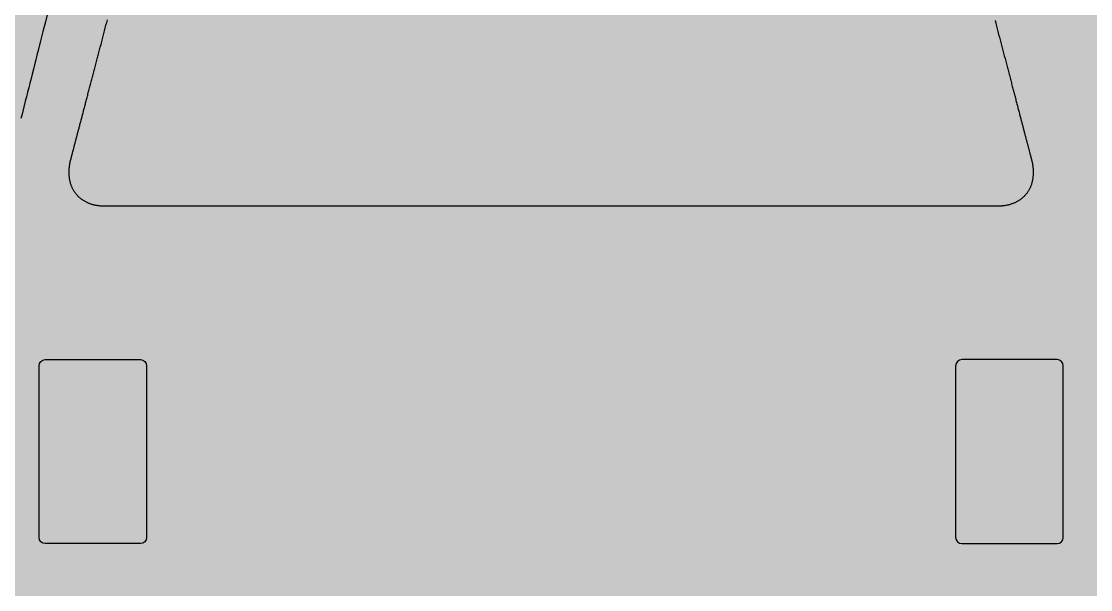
# Model space of a CAD drawing. Header units: millimetres. Extents: x 270.5 to 330.6, y -5.3 to 60.6.
# Drawn here: x 280.53 to 296.02, y 19.39 to 27.62 of the extents above; entities that cross this region are included whole.
import ezdxf

# ---------------------------------------------------------------- set-up
doc = ezdxf.new("R2010")
doc.units = ezdxf.units.MM
doc.layers.add('GSCOLORFILL', color=3, linetype='Continuous', lineweight=0)
doc.layers.add('GSDIMS', color=1, linetype='Continuous', lineweight=0)
for name, color, linetype in [('L18', 4, 'Continuous'), ('L25', 1, 'Continuous'), ('Layer 1', 7, 'Continuous'), ('Red Layer TWO', 240, 'Continuous')]:
    doc.layers.add(name, color=color, linetype=linetype)

# ---------------------------------------------------------------- blocks, each defined once
blk = doc.blocks.new('*U3')
at = {"layer": 'GSCOLORFILL', "true_color": 0xfedb00, "transparency": 33554687}
blk.add_hatch(color=40, dxfattribs=at).paths.add_polyline_path([(-300, -300), (300, -300), (300, 300), (-300, 300)])
blk = doc.blocks.new('3 Stacked Cars')
at = {"layer": 'Red Layer TWO'}
h = blk.add_hatch(color=256, dxfattribs=at)
h.dxf.hatch_style = 1
edge = h.paths.add_edge_path()
edge.add_spline(control_points=[(-304.8, -121.07), (-304.8, -121.07), (-304.8, -96.21), (-304.8, -96.21), (-304.8, -96.21), (-304.8, -95.71), (-305.2, -95.31), (-305.69, -95.31)], knot_values=[0.666668, 0.666668, 0.666668, 0.666668, 0.777778, 0.777778, 0.777778, 0.777778, 1, 1, 1, 1], degree=3, periodic=0)
edge.add_spline(control_points=[(-305.69, -95.31), (-305.69, -95.31), (-309.14, -95.31), (-312.59, -95.31)], knot_values=[0, 0, 0, 0, 0.055556, 0.055556, 0.055556, 0.055556], degree=3, periodic=0)
edge.add_spline(control_points=[(-312.59, -95.31), (-316.05, -95.31), (-319.5, -95.31), (-319.5, -95.31), (-319.5, -95.31), (-319.5, -95.31), (-319.5, -95.31), (-319.5, -95.31)], knot_values=[0.055556, 0.055556, 0.055556, 0.055556, 0.111111, 0.111111, 0.111111, 0.111111, 0.111112, 0.111112, 0.111112, 0.111112], degree=3, periodic=0)
edge.add_spline(control_points=[(-319.5, -95.31), (-319.99, -95.31), (-320.39, -95.71), (-320.39, -96.21), (-320.39, -96.21), (-320.39, -96.21), (-320.39, -96.21), (-320.39, -96.21)], knot_values=[0.111112, 0.111112, 0.111112, 0.111112, 0.222222, 0.222222, 0.222222, 0.222222, 0.222223, 0.222223, 0.222223, 0.222223], degree=3, periodic=0)
edge.add_spline(control_points=[(-320.39, -96.21), (-320.39, -96.21), (-320.39, -121.07), (-320.39, -121.07), (-320.39, -121.07), (-320.39, -121.07), (-320.39, -121.07), (-320.39, -121.07)], knot_values=[0.222223, 0.222223, 0.222223, 0.222223, 0.333333, 0.333333, 0.333333, 0.333333, 0.333334, 0.333334, 0.333334, 0.333334], degree=3, periodic=0)
edge.add_spline(control_points=[(-320.39, -121.07), (-320.39, -121.56), (-319.99, -121.96), (-319.5, -121.96), (-319.5, -121.96), (-319.5, -121.96), (-319.5, -121.96), (-319.5, -121.96)], knot_values=[0.333334, 0.333334, 0.333334, 0.333334, 0.444444, 0.444444, 0.444444, 0.444444, 0.444446, 0.444446, 0.444446, 0.444446], degree=3, periodic=0)
edge.add_spline(control_points=[(-319.5, -121.96), (-319.5, -121.96), (-305.69, -121.96), (-305.69, -121.96), (-305.69, -121.96), (-305.69, -121.96), (-305.69, -121.96), (-305.69, -121.96)], knot_values=[0.444446, 0.444446, 0.444446, 0.444446, 0.555556, 0.555556, 0.555556, 0.555556, 0.555557, 0.555557, 0.555557, 0.555557], degree=3, periodic=0)
edge.add_spline(control_points=[(-305.69, -121.96), (-305.2, -121.96), (-304.8, -121.56), (-304.8, -121.07), (-304.8, -121.07), (-304.8, -121.07), (-304.8, -121.07), (-304.8, -121.07)], knot_values=[0.555557, 0.555557, 0.555557, 0.555557, 0.666667, 0.666667, 0.666667, 0.666667, 0.666668, 0.666668, 0.666668, 0.666668], degree=3, periodic=0)
edge = h.paths.add_edge_path()
edge.add_spline(control_points=[(-171.96, -121.07), (-171.96, -121.07), (-171.96, -121.07), (-171.96, -121.07), (-171.96, -121.07), (-171.96, -121.07), (-171.96, -96.21), (-171.96, -96.21)], knot_values=[0.222223, 0.222223, 0.222223, 0.222223, 0.222224, 0.222224, 0.222224, 0.222224, 0.333334, 0.333334, 0.333334, 0.333334], degree=3, periodic=0)
edge.add_spline(control_points=[(-171.96, -96.21), (-171.96, -96.21), (-171.96, -96.21), (-171.96, -96.21), (-171.96, -96.21), (-171.96, -95.71), (-172.36, -95.31), (-172.86, -95.31)], knot_values=[0.111112, 0.111112, 0.111112, 0.111112, 0.111113, 0.111113, 0.111113, 0.111113, 0.222223, 0.222223, 0.222223, 0.222223], degree=3, periodic=0)
edge.add_spline(control_points=[(-172.86, -95.31), (-172.86, -95.31), (-172.86, -95.31), (-172.86, -95.31), (-172.86, -95.31), (-172.86, -95.31), (-176.31, -95.31), (-179.76, -95.31)], knot_values=[0.055556, 0.055556, 0.055556, 0.055556, 0.055557, 0.055557, 0.055557, 0.055557, 0.111112, 0.111112, 0.111112, 0.111112], degree=3, periodic=0)
edge.add_spline(control_points=[(-179.76, -95.31), (-183.21, -95.31), (-186.66, -95.31), (-186.66, -95.31)], knot_values=[0, 0, 0, 0, 0.055556, 0.055556, 0.055556, 0.055556], degree=3, periodic=0)
edge.add_spline(control_points=[(-186.66, -95.31), (-187.15, -95.31), (-187.56, -95.71), (-187.56, -96.21), (-187.56, -96.21), (-187.56, -96.21), (-187.56, -121.07), (-187.56, -121.07)], knot_values=[0.666668, 0.666668, 0.666668, 0.666668, 0.88889, 0.88889, 0.88889, 0.88889, 1, 1, 1, 1], degree=3, periodic=0)
edge.add_spline(control_points=[(-187.56, -121.07), (-187.56, -121.07), (-187.56, -121.07), (-187.56, -121.07), (-187.56, -121.07), (-187.56, -121.56), (-187.15, -121.96), (-186.66, -121.96)], knot_values=[0.555557, 0.555557, 0.555557, 0.555557, 0.555558, 0.555558, 0.555558, 0.555558, 0.666668, 0.666668, 0.666668, 0.666668], degree=3, periodic=0)
edge.add_spline(control_points=[(-186.66, -121.96), (-186.66, -121.96), (-186.66, -121.96), (-186.66, -121.96), (-186.66, -121.96), (-186.66, -121.96), (-172.86, -121.96), (-172.86, -121.96)], knot_values=[0.444446, 0.444446, 0.444446, 0.444446, 0.444447, 0.444447, 0.444447, 0.444447, 0.555557, 0.555557, 0.555557, 0.555557], degree=3, periodic=0)
edge.add_spline(control_points=[(-172.86, -121.96), (-172.86, -121.96), (-172.86, -121.96), (-172.86, -121.96), (-172.86, -121.96), (-172.36, -121.96), (-171.96, -121.56), (-171.96, -121.07)], knot_values=[0.333334, 0.333334, 0.333334, 0.333334, 0.333336, 0.333336, 0.333336, 0.333336, 0.444446, 0.444446, 0.444446, 0.444446], degree=3, periodic=0)
edge = h.paths.add_edge_path()
edge.add_spline(control_points=[(-48.87, -50.3), (-48.87, -50.3), (-48.87, -50.3), (-48.87, -50.3), (-48.87, -50.3), (-48.87, -50.3), (-48.87, -25.43), (-48.87, -25.43)], knot_values=[0.222223, 0.222223, 0.222223, 0.222223, 0.222224, 0.222224, 0.222224, 0.222224, 0.333334, 0.333334, 0.333334, 0.333334], degree=3, periodic=0)
edge.add_spline(control_points=[(-48.87, -25.43), (-48.87, -25.43), (-48.87, -25.43), (-48.87, -25.43), (-48.87, -25.43), (-48.87, -24.94), (-49.27, -24.54), (-49.77, -24.54)], knot_values=[0.111112, 0.111112, 0.111112, 0.111112, 0.111113, 0.111113, 0.111113, 0.111113, 0.222223, 0.222223, 0.222223, 0.222223], degree=3, periodic=0)
edge.add_spline(control_points=[(-49.77, -24.54), (-49.77, -24.54), (-49.77, -24.54), (-49.77, -24.54), (-49.77, -24.54), (-49.77, -24.54), (-53.22, -24.54), (-56.67, -24.54)], knot_values=[0.055556, 0.055556, 0.055556, 0.055556, 0.055557, 0.055557, 0.055557, 0.055557, 0.111112, 0.111112, 0.111112, 0.111112], degree=3, periodic=0)
edge.add_spline(control_points=[(-56.67, -24.54), (-60.12, -24.54), (-63.57, -24.54), (-63.57, -24.54)], knot_values=[0, 0, 0, 0, 0.055556, 0.055556, 0.055556, 0.055556], degree=3, periodic=0)
edge.add_spline(control_points=[(-63.57, -24.54), (-64.07, -24.54), (-64.47, -24.94), (-64.47, -25.43), (-64.47, -25.43), (-64.47, -25.43), (-64.47, -50.3), (-64.47, -50.3)], knot_values=[0.666668, 0.666668, 0.666668, 0.666668, 0.88889, 0.88889, 0.88889, 0.88889, 1, 1, 1, 1], degree=3, periodic=0)
edge.add_spline(control_points=[(-64.47, -50.3), (-64.47, -50.3), (-64.47, -50.3), (-64.47, -50.3), (-64.47, -50.3), (-64.47, -50.79), (-64.07, -51.19), (-63.57, -51.19)], knot_values=[0.555557, 0.555557, 0.555557, 0.555557, 0.555558, 0.555558, 0.555558, 0.555558, 0.666668, 0.666668, 0.666668, 0.666668], degree=3, periodic=0)
edge.add_spline(control_points=[(-63.57, -51.19), (-63.57, -51.19), (-63.57, -51.19), (-63.57, -51.19), (-63.57, -51.19), (-63.57, -51.19), (-49.77, -51.19), (-49.77, -51.19)], knot_values=[0.444446, 0.444446, 0.444446, 0.444446, 0.444447, 0.444447, 0.444447, 0.444447, 0.555557, 0.555557, 0.555557, 0.555557], degree=3, periodic=0)
edge.add_spline(control_points=[(-49.77, -51.19), (-49.77, -51.19), (-49.77, -51.19), (-49.77, -51.19), (-49.77, -51.19), (-49.28, -51.19), (-48.87, -50.79), (-48.87, -50.3)], knot_values=[0.333334, 0.333334, 0.333334, 0.333334, 0.333336, 0.333336, 0.333336, 0.333336, 0.444446, 0.444446, 0.444446, 0.444446], degree=3, periodic=0)
edge = h.paths.add_edge_path()
edge.add_spline(control_points=[(74.21, 20.48), (74.21, 20.48), (74.22, 20.48), (74.22, 20.48), (74.22, 20.48), (74.22, 20.48), (74.22, 45.34), (74.22, 45.34)], knot_values=[0.222223, 0.222223, 0.222223, 0.222223, 0.222224, 0.222224, 0.222224, 0.222224, 0.333334, 0.333334, 0.333334, 0.333334], degree=3, periodic=0)
edge.add_spline(control_points=[(74.22, 45.34), (74.22, 45.34), (74.22, 45.34), (74.22, 45.34), (74.22, 45.34), (74.22, 45.83), (73.81, 46.23), (73.32, 46.23)], knot_values=[0.111112, 0.111112, 0.111112, 0.111112, 0.111113, 0.111113, 0.111113, 0.111113, 0.222223, 0.222223, 0.222223, 0.222223], degree=3, periodic=0)
edge.add_spline(control_points=[(73.32, 46.23), (73.32, 46.23), (73.32, 46.23), (73.32, 46.23), (73.32, 46.23), (73.32, 46.23), (69.87, 46.23), (66.42, 46.23)], knot_values=[0.055556, 0.055556, 0.055556, 0.055556, 0.055557, 0.055557, 0.055557, 0.055557, 0.111112, 0.111112, 0.111112, 0.111112], degree=3, periodic=0)
edge.add_spline(control_points=[(66.42, 46.23), (62.97, 46.23), (59.52, 46.23), (59.52, 46.23)], knot_values=[0, 0, 0, 0, 0.055556, 0.055556, 0.055556, 0.055556], degree=3, periodic=0)
edge.add_spline(control_points=[(59.52, 46.23), (59.02, 46.23), (58.62, 45.83), (58.62, 45.34), (58.62, 45.34), (58.62, 45.34), (58.62, 20.48), (58.62, 20.48)], knot_values=[0.666668, 0.666668, 0.666668, 0.666668, 0.88889, 0.88889, 0.88889, 0.88889, 1, 1, 1, 1], degree=3, periodic=0)
edge.add_spline(control_points=[(58.62, 20.48), (58.62, 20.48), (58.62, 20.48), (58.62, 20.48), (58.62, 20.48), (58.62, 19.98), (59.02, 19.58), (59.52, 19.58)], knot_values=[0.555557, 0.555557, 0.555557, 0.555557, 0.555558, 0.555558, 0.555558, 0.555558, 0.666668, 0.666668, 0.666668, 0.666668], degree=3, periodic=0)
edge.add_spline(control_points=[(59.52, 19.58), (59.52, 19.58), (59.52, 19.58), (59.52, 19.58), (59.52, 19.58), (59.52, 19.58), (73.32, 19.58), (73.32, 19.58)], knot_values=[0.444446, 0.444446, 0.444446, 0.444446, 0.444447, 0.444447, 0.444447, 0.444447, 0.555557, 0.555557, 0.555557, 0.555557], degree=3, periodic=0)
edge.add_spline(control_points=[(73.32, 19.58), (73.32, 19.58), (73.32, 19.58), (73.32, 19.58), (73.32, 19.58), (73.81, 19.58), (74.21, 19.98), (74.21, 20.48)], knot_values=[0.333334, 0.333334, 0.333334, 0.333334, 0.333336, 0.333336, 0.333336, 0.333336, 0.444446, 0.444446, 0.444446, 0.444446], degree=3, periodic=0)
at = {"layer": 'L25'}
for points in [[(-319.13, -44.96), (-319.48, -46.36), (-319.83, -47.76), (-320.18, -49.15), (-320.53, -50.53), (-320.7, -51.22), (-320.88, -51.9), (-321.05, -52.59), (-321.22, -53.26), (-321.39, -53.94), (-321.55, -54.61), (-321.72, -55.27), (-321.89, -55.93), (-322.05, -56.59), (-322.22, -57.24), (-322.38, -57.88), (-322.54, -58.51), (-322.7, -59.14), (-322.85, -59.77), (-323.01, -60.38)], [(-181.84, -46.2), (-181.74, -46.6), (-181.63, -47), (-181.53, -47.4), (-181.42, -47.8), (-181.32, -48.2), (-181.21, -48.59), (-181.11, -48.99), (-181.01, -49.38), (-180.91, -49.77), (-180.8, -50.16), (-180.7, -50.55), (-180.6, -50.93), (-180.5, -51.32), (-180.4, -51.7), (-180.3, -52.08), (-180.25, -52.27), (-180.2, -52.46), (-180.15, -52.65), (-180.1, -52.83), (-180.05, -53.02), (-180.01, -53.2), (-179.96, -53.39), (-179.91, -53.57), (-179.86, -53.76), (-179.81, -53.94), (-179.76, -54.12), (-179.72, -54.3), (-179.67, -54.49), (-179.62, -54.67), (-179.57, -54.84), (-179.53, -55.02), (-179.48, -55.2), (-179.44, -55.38), (-179.39, -55.55), (-179.34, -55.73), (-179.3, -55.9), (-179.25, -56.08), (-179.21, -56.25), (-179.16, -56.42), (-179.12, -56.59), (-179.07, -56.76), (-179.03, -56.93), (-178.98, -57.1), (-178.94, -57.26), (-178.9, -57.43), (-178.85, -57.59), (-178.81, -57.76), (-178.77, -57.92), (-178.73, -58.08), (-178.68, -58.24), (-178.64, -58.4), (-178.6, -58.56), (-178.56, -58.72), (-178.52, -58.87), (-178.48, -59.03), (-178.44, -59.18), (-178.4, -59.33), (-178.36, -59.49), (-178.32, -59.64), (-178.28, -59.79), (-178.24, -59.93), (-178.2, -60.08), (-178.16, -60.23), (-178.13, -60.37), (-178.09, -60.51), (-178.05, -60.65), (-178.01, -60.8), (-177.98, -60.93), (-177.94, -61.07), (-177.91, -61.21), (-177.87, -61.34), (-177.84, -61.48), (-177.8, -61.61), (-177.77, -61.74), (-177.73, -61.87), (-177.7, -62), (-177.67, -62.12), (-177.63, -62.25), (-177.6, -62.37), (-177.57, -62.5), (-177.54, -62.62), (-177.51, -62.74), (-177.47, -62.85), (-177.44, -62.97), (-177.41, -63.08), (-177.38, -63.2), (-177.36, -63.31), (-177.33, -63.42), (-177.3, -63.53), (-177.27, -63.63), (-177.24, -63.74), (-177.22, -63.84), (-177.19, -63.94), (-177.16, -64.04), (-177.14, -64.14), (-177.11, -64.24), (-177.09, -64.33), (-177.06, -64.43), (-177.04, -64.52), (-177.01, -64.61), (-176.99, -64.7), (-176.97, -64.78), (-176.95, -64.87), (-176.92, -64.95), (-176.9, -65.03), (-176.88, -65.11), (-176.86, -65.19), (-176.84, -65.26), (-176.82, -65.34), (-176.8, -65.41), (-176.79, -65.48), (-176.77, -65.54), (-176.75, -65.61), (-176.74, -65.67), (-176.72, -65.74), (-176.7, -65.8), (-176.69, -65.85), (-176.67, -65.91), (-176.66, -65.96), (-176.65, -66.01), (-176.63, -66.06), (-176.62, -66.11), (-176.61, -66.16), (-176.6, -66.2), (-176.59, -66.24), (-176.58, -66.28), (-176.57, -66.32), (-176.56, -66.35), (-176.55, -66.39), (-176.54, -66.42), (-176.53, -66.45), (-176.53, -66.47), (-176.52, -66.5), (-176.51, -66.52), (-176.51, -66.54), (-176.5, -66.55), (-176.5, -66.57), (-176.5, -66.58), (-176.49, -66.59), (-176.49, -66.6), (-176.49, -66.6), (-176.49, -66.6), (-176.49, -66.61), (-176.49, -66.61), (-176.49, -66.61), (-176.49, -66.61), (-176.49, -66.61), (-176.48, -66.68), (-176.46, -66.74), (-176.45, -66.81), (-176.44, -66.87), (-176.43, -66.94), (-176.42, -67), (-176.41, -67.07), (-176.4, -67.13), (-176.39, -67.2), (-176.38, -67.26), (-176.37, -67.32), (-176.36, -67.39), (-176.36, -67.45), (-176.35, -67.51), (-176.34, -67.57), (-176.34, -67.63), (-176.33, -67.69), (-176.33, -67.76), (-176.33, -67.82), (-176.32, -67.88), (-176.32, -67.94), (-176.32, -68), (-176.32, -68.06), (-176.32, -68.12), (-176.32, -68.18), (-176.32, -68.23), (-176.32, -68.29), (-176.32, -68.35), (-176.32, -68.41), (-176.32, -68.47), (-176.32, -68.52), (-176.33, -68.58), (-176.34, -68.69), (-176.35, -68.8), (-176.36, -68.91), (-176.37, -69.02), (-176.39, -69.13), (-176.41, -69.24), (-176.43, -69.34), (-176.45, -69.45), (-176.47, -69.55), (-176.5, -69.65), (-176.52, -69.75), (-176.55, -69.85), (-176.58, -69.94), (-176.62, -70.04), (-176.65, -70.14), (-176.69, -70.23), (-176.73, -70.32), (-176.77, -70.41), (-176.81, -70.5), (-176.85, -70.59), (-176.9, -70.67), (-176.95, -70.76), (-176.99, -70.84), (-177.05, -70.92), (-177.1, -71.01), (-177.15, -71.08), (-177.21, -71.16), (-177.26, -71.24), (-177.32, -71.31), (-177.38, -71.39), (-177.44, -71.46), (-177.51, -71.53), (-177.57, -71.6), (-177.64, -71.67), (-177.71, -71.73), (-177.78, -71.8), (-177.85, -71.86), (-177.92, -71.92), (-177.99, -71.99), (-178.07, -72.04), (-178.14, -72.1), (-178.22, -72.16), (-178.3, -72.21), (-178.38, -72.26), (-178.46, -72.32), (-178.55, -72.36), (-178.63, -72.41), (-178.72, -72.46), (-178.8, -72.5), (-178.89, -72.55), (-178.98, -72.59), (-179.07, -72.63), (-179.16, -72.67), (-179.26, -72.7), (-179.35, -72.74), (-179.45, -72.77), (-179.54, -72.81), (-179.64, -72.84), (-179.74, -72.87), (-179.84, -72.89), (-179.94, -72.92), (-180.04, -72.94), (-180.14, -72.96), (-180.25, -72.98), (-180.35, -73), (-180.46, -73.02), (-180.57, -73.04), (-180.67, -73.05), (-180.78, -73.06), (-180.81, -73.06), (-180.82, -73.06), (-180.82, -73.07), (-180.82, -73.07), (-180.82, -73.07), (-180.82, -73.07), (-180.82, -73.07), (-180.82, -73.07), (-180.82, -73.07), (-180.83, -73.07), (-180.83, -73.07), (-180.84, -73.07), (-180.84, -73.07), (-180.85, -73.07), (-180.86, -73.07), (-180.86, -73.07), (-180.87, -73.07), (-180.88, -73.07), (-180.89, -73.07), (-180.91, -73.07), (-180.92, -73.07), (-180.93, -73.07), (-180.94, -73.07), (-180.96, -73.07), (-180.97, -73.07), (-180.99, -73.07), (-181.01, -73.07), (-181.03, -73.07), (-181.04, -73.07), (-181.06, -73.07), (-181.08, -73.07), (-181.1, -73.07), (-181.13, -73.07), (-181.15, -73.07), (-181.17, -73.07), (-181.2, -73.07), (-181.22, -73.07), (-181.25, -73.07), (-181.27, -73.07), (-181.3, -73.07), (-181.33, -73.07), (-181.36, -73.07), (-181.39, -73.07), (-181.42, -73.07), (-181.45, -73.07), (-181.48, -73.07), (-181.51, -73.07), (-181.54, -73.07), (-181.58, -73.07), (-181.61, -73.07), (-181.65, -73.07), (-181.68, -73.07), (-181.72, -73.07), (-181.76, -73.07), (-181.79, -73.07), (-181.83, -73.07), (-181.87, -73.07), (-181.91, -73.07), (-181.95, -73.07), (-182, -73.07), (-182.04, -73.07), (-182.08, -73.07), (-182.13, -73.07), (-182.17, -73.07), (-182.22, -73.07), (-182.26, -73.07), (-182.31, -73.07), (-182.36, -73.07), (-182.4, -73.07), (-182.45, -73.07), (-182.5, -73.07), (-182.55, -73.07), (-182.6, -73.07), (-182.65, -73.07), (-182.71, -73.07), (-182.76, -73.07), (-182.81, -73.07), (-182.87, -73.07), (-182.92, -73.07), (-182.98, -73.07), (-183.03, -73.07), (-183.09, -73.07), (-183.15, -73.07), (-183.2, -73.07), (-183.26, -73.07), (-183.32, -73.07), (-183.38, -73.07), (-183.44, -73.07), (-183.5, -73.07), (-183.57, -73.07), (-183.63, -73.07), (-183.69, -73.07), (-183.76, -73.07), (-183.82, -73.07), (-183.88, -73.07), (-183.95, -73.07), (-184.02, -73.07), (-184.08, -73.07), (-184.15, -73.07), (-184.22, -73.07), (-184.29, -73.07), (-184.36, -73.07), (-184.43, -73.07), (-184.5, -73.07), (-184.57, -73.07), (-184.71, -73.07), (-184.86, -73.07), (-185.01, -73.07), (-185.16, -73.07), (-185.31, -73.07), (-185.47, -73.07), (-185.63, -73.07), (-185.79, -73.07), (-185.95, -73.07), (-186.11, -73.07), (-186.28, -73.07), (-186.45, -73.07), (-186.62, -73.07), (-186.79, -73.07), (-186.97, -73.07), (-187.15, -73.07), (-187.33, -73.07), (-187.51, -73.07), (-187.69, -73.07), (-187.88, -73.07), (-188.06, -73.07), (-188.25, -73.07), (-188.45, -73.07), (-188.64, -73.07), (-188.83, -73.07), (-189.03, -73.07), (-189.23, -73.07), (-189.43, -73.07), (-189.63, -73.07), (-189.84, -73.07), (-190.05, -73.07), (-190.25, -73.07), (-190.46, -73.07), (-190.68, -73.07), (-190.89, -73.07), (-191.1, -73.07), (-191.32, -73.07), (-191.54, -73.07), (-191.76, -73.07), (-191.98, -73.07), (-192.2, -73.07), (-192.43, -73.07), (-192.66, -73.07), (-192.88, -73.07), (-193.11, -73.07), (-193.34, -73.07), (-193.58, -73.07), (-193.81, -73.07), (-194.05, -73.07), (-194.28, -73.07), (-194.52, -73.07), (-194.76, -73.07), (-195, -73.07), (-195.24, -73.07), (-195.49, -73.07), (-195.73, -73.07), (-195.98, -73.07), (-196.23, -73.07), (-196.47, -73.07), (-196.72, -73.07), (-196.98, -73.07), (-197.23, -73.07), (-197.48, -73.07), (-197.74, -73.07), (-197.99, -73.07), (-198.25, -73.07), (-198.51, -73.07), (-198.77, -73.07), (-199.03, -73.07), (-199.29, -73.07), (-199.55, -73.07), (-199.81, -73.07), (-200.08, -73.07), (-200.34, -73.07), (-200.61, -73.07), (-200.87, -73.07), (-201.14, -73.07), (-201.41, -73.07), (-201.68, -73.07), (-201.95, -73.07), (-202.22, -73.07), (-202.49, -73.07), (-202.76, -73.07), (-203.04, -73.07), (-203.31, -73.07), (-203.59, -73.07), (-203.86, -73.07), (-204.14, -73.07), (-204.42, -73.07), (-204.69, -73.07), (-204.97, -73.07), (-205.53, -73.07), (-206.09, -73.07), (-206.65, -73.07), (-207.21, -73.07), (-207.78, -73.07), (-208.35, -73.07), (-208.92, -73.07), (-209.49, -73.07), (-210.06, -73.07), (-210.63, -73.07), (-211.2, -73.07), (-212.35, -73.07), (-213.5, -73.07), (-214.65, -73.07), (-215.79, -73.07), (-216.37, -73.07), (-216.94, -73.07), (-217.51, -73.07), (-218.08, -73.07), (-218.65, -73.07), (-219.22, -73.07), (-219.78, -73.07), (-220.35, -73.07), (-220.91, -73.07), (-221.47, -73.07), (-222.03, -73.07), (-222.3, -73.07), (-222.58, -73.07), (-222.86, -73.07), (-223.13, -73.07), (-223.41, -73.07), (-223.68, -73.07), (-223.96, -73.07), (-224.23, -73.07), (-224.5, -73.07), (-224.78, -73.07), (-225.05, -73.07), (-225.32, -73.07), (-225.59, -73.07), (-225.86, -73.07), (-226.12, -73.07), (-226.39, -73.07), (-226.66, -73.07), (-226.92, -73.07), (-227.19, -73.08), (-227.45, -73.08), (-227.71, -73.08), (-227.97, -73.08), (-228.23, -73.08), (-228.49, -73.08), (-228.75, -73.08), (-229.01, -73.08), (-229.26, -73.08), (-229.52, -73.08), (-229.77, -73.08), (-230.02, -73.08), (-230.27, -73.08), (-230.52, -73.08), (-230.77, -73.08), (-231.02, -73.08), (-231.26, -73.08), (-231.51, -73.08), (-231.75, -73.08), (-232, -73.08), (-232.24, -73.08), (-232.48, -73.08), (-232.71, -73.08), (-232.95, -73.08), (-233.19, -73.08), (-233.42, -73.08), (-233.65, -73.08), (-233.88, -73.08), (-234.11, -73.08), (-234.34, -73.08), (-234.57, -73.08), (-234.79, -73.08), (-235.02, -73.08), (-235.24, -73.08), (-235.46, -73.08), (-235.68, -73.08), (-235.89, -73.08), (-236.11, -73.08), (-236.32, -73.08), (-236.53, -73.08), (-236.74, -73.08), (-236.95, -73.08), (-237.16, -73.08), (-237.36, -73.08), (-237.57, -73.08), (-237.77, -73.08), (-237.97, -73.08), (-238.16, -73.08), (-238.36, -73.08), (-238.55, -73.08), (-238.74, -73.08), (-238.93, -73.08), (-239.12, -73.08), (-239.31, -73.08), (-239.49, -73.08), (-239.67, -73.08), (-239.85, -73.08), (-240.03, -73.08), (-240.2, -73.08), (-240.38, -73.08), (-240.55, -73.08), (-240.72, -73.08), (-240.88, -73.08), (-241.05, -73.08), (-241.21, -73.08), (-241.37, -73.08), (-241.53, -73.08), (-241.68, -73.08), (-241.84, -73.08), (-241.99, -73.08), (-242.14, -73.08), (-242.28, -73.08), (-242.43, -73.08), (-242.5, -73.08), (-242.57, -73.08), (-242.64, -73.08), (-242.71, -73.08), (-242.78, -73.08), (-242.85, -73.08), (-242.91, -73.08), (-242.98, -73.08), (-243.05, -73.08), (-243.11, -73.08), (-243.18, -73.08), (-243.24, -73.08), (-243.31, -73.08), (-243.37, -73.08), (-243.43, -73.08), (-243.49, -73.08), (-243.55, -73.08), (-243.61, -73.08), (-243.67, -73.08), (-243.73, -73.08), (-243.79, -73.08), (-243.85, -73.08), (-243.91, -73.08), (-243.97, -73.08), (-244.02, -73.08), (-244.08, -73.08), (-244.13, -73.08), (-244.19, -73.08), (-244.24, -73.08), (-244.29, -73.08), (-244.34, -73.08), (-244.39, -73.08), (-244.45, -73.08), (-244.5, -73.08), (-244.55, -73.08), (-244.59, -73.08), (-244.64, -73.08), (-244.69, -73.08), (-244.74, -73.08), (-244.78, -73.08), (-244.83, -73.08), (-244.87, -73.08), (-244.92, -73.08), (-244.96, -73.08), (-245, -73.08), (-245.04, -73.08), (-245.08, -73.08), (-245.12, -73.08), (-245.16, -73.08), (-245.2, -73.08), (-245.24, -73.08), (-245.28, -73.08), (-245.31, -73.08), (-245.35, -73.08), (-245.39, -73.08), (-245.42, -73.08), (-245.45, -73.08), (-245.49, -73.08), (-245.52, -73.08), (-245.55, -73.08), (-245.58, -73.08), (-245.61, -73.08), (-245.64, -73.08), (-245.67, -73.08), (-245.7, -73.08), (-245.72, -73.08), (-245.75, -73.08), (-245.78, -73.08), (-245.8, -73.08), (-245.83, -73.08), (-245.85, -73.08), (-245.87, -73.08), (-245.89, -73.08), (-245.91, -73.08), (-245.93, -73.08), (-245.95, -73.08), (-245.97, -73.08), (-245.99, -73.08), (-246.01, -73.08), (-246.02, -73.08), (-246.04, -73.08), (-246.05, -73.08), (-246.07, -73.08), (-246.08, -73.08), (-246.09, -73.08), (-246.1, -73.08), (-246.11, -73.08), (-246.12, -73.08), (-246.13, -73.08), (-246.14, -73.08), (-246.15, -73.08), (-246.15, -73.08), (-246.16, -73.08), (-246.17, -73.08), (-246.17, -73.08), (-246.17, -73.08), (-246.17, -73.08), (-246.18, -73.08), (-246.18, -73.08), (-246.18, -73.08), (-246.18, -73.08), (-246.18, -73.08), (-246.19, -73.08), (-246.19, -73.08), (-246.2, -73.08), (-246.2, -73.08), (-246.21, -73.08), (-246.22, -73.08), (-246.22, -73.08), (-246.23, -73.08), (-246.24, -73.08), (-246.25, -73.08), (-246.27, -73.08), (-246.28, -73.08), (-246.29, -73.08), (-246.31, -73.08), (-246.32, -73.08), (-246.34, -73.08), (-246.35, -73.08), (-246.37, -73.08), (-246.39, -73.08), (-246.41, -73.08), (-246.43, -73.08), (-246.45, -73.08), (-246.47, -73.08), (-246.49, -73.08), (-246.51, -73.08), (-246.54, -73.08), (-246.56, -73.08), (-246.59, -73.08), (-246.61, -73.08), (-246.64, -73.08), (-246.67, -73.08), (-246.69, -73.08), (-246.72, -73.08), (-246.75, -73.08), (-246.78, -73.08), (-246.81, -73.08), (-246.85, -73.08), (-246.88, -73.08), (-246.91, -73.08), (-246.95, -73.08), (-246.98, -73.08), (-247.02, -73.08), (-247.05, -73.08), (-247.09, -73.08), (-247.13, -73.08), (-247.16, -73.08), (-247.2, -73.08), (-247.24, -73.08), (-247.28, -73.08), (-247.33, -73.08), (-247.37, -73.08), (-247.41, -73.08), (-247.45, -73.08), (-247.5, -73.08), (-247.54, -73.08), (-247.59, -73.08), (-247.63, -73.08), (-247.68, -73.08), (-247.73, -73.08), (-247.78, -73.08), (-247.83, -73.08), (-247.87, -73.08), (-247.93, -73.08), (-247.98, -73.08), (-248.03, -73.08), (-248.08, -73.08), (-248.13, -73.08), (-248.19, -73.08), (-248.24, -73.08), (-248.3, -73.08), (-248.35, -73.08), (-248.41, -73.08), (-248.46, -73.08), (-248.52, -73.08), (-248.58, -73.08), (-248.64, -73.08), (-248.7, -73.08), (-248.76, -73.08), (-248.82, -73.08), (-248.88, -73.08), (-248.94, -73.08), (-249.01, -73.08), (-249.07, -73.08), (-249.13, -73.08), (-249.2, -73.08), (-249.26, -73.08), (-249.33, -73.08), (-249.4, -73.08), (-249.46, -73.08), (-249.53, -73.08), (-249.6, -73.08), (-249.67, -73.08), (-249.74, -73.08), (-249.81, -73.08), (-249.88, -73.08), (-250.02, -73.08), (-250.17, -73.08), (-250.31, -73.08), (-250.47, -73.08), (-250.62, -73.08), (-250.77, -73.08), (-250.93, -73.08), (-251.09, -73.08), (-251.25, -73.08), (-251.41, -73.08), (-251.58, -73.08), (-251.75, -73.08), (-251.92, -73.08), (-252.09, -73.08), (-252.27, -73.08), (-252.44, -73.08), (-252.62, -73.08), (-252.8, -73.08), (-252.99, -73.08), (-253.17, -73.08), (-253.36, -73.08), (-253.55, -73.08), (-253.74, -73.08), (-253.93, -73.08), (-254.13, -73.08), (-254.32, -73.08), (-254.52, -73.08), (-254.72, -73.08), (-254.92, -73.08), (-255.13, -73.08), (-255.33, -73.08), (-255.54, -73.08), (-255.75, -73.08), (-255.96, -73.08), (-256.17, -73.08), (-256.39, -73.08), (-256.61, -73.08), (-256.82, -73.08), (-257.04, -73.08), (-257.26, -73.08), (-257.49, -73.08), (-257.71, -73.08), (-257.94, -73.08), (-258.16, -73.08), (-258.39, -73.08), (-258.62, -73.08), (-258.86, -73.08), (-259.09, -73.08), (-259.32, -73.08), (-259.56, -73.08), (-259.8, -73.08), (-260.04, -73.08), (-260.28, -73.08), (-260.52, -73.08), (-260.76, -73.08), (-261.01, -73.08), (-261.25, -73.08), (-261.5, -73.08), (-261.75, -73.08), (-262, -73.08), (-262.25, -73.08), (-262.5, -73.08), (-262.75, -73.08), (-263.01, -73.08), (-263.26, -73.08), (-263.52, -73.08), (-263.78, -73.08), (-264.04, -73.08), (-264.3, -73.08), (-264.56, -73.08), (-264.82, -73.08), (-265.08, -73.08), (-265.34, -73.07), (-265.61, -73.07), (-265.87, -73.07), (-266.14, -73.07), (-266.41, -73.07), (-266.68, -73.07), (-266.95, -73.07), (-267.22, -73.07), (-267.49, -73.07), (-267.76, -73.07), (-268.03, -73.07), (-268.3, -73.07), (-268.58, -73.07), (-268.85, -73.07), (-269.13, -73.07), (-269.4, -73.07), (-269.68, -73.07), (-269.96, -73.07), (-270.24, -73.07), (-270.51, -73.07), (-271.07, -73.07), (-271.63, -73.07), (-272.2, -73.07), (-272.76, -73.07), (-273.33, -73.07), (-273.89, -73.07), (-274.46, -73.07), (-275.03, -73.07), (-275.61, -73.07), (-276.18, -73.07), (-277.32, -73.07), (-279.62, -73.07), (-280.77, -73.07), (-281.34, -73.07), (-281.92, -73.07), (-282.49, -73.07), (-283.06, -73.07), (-283.63, -73.07), (-284.2, -73.07), (-284.76, -73.07), (-285.33, -73.07), (-285.89, -73.07), (-286.45, -73.07), (-287.01, -73.07), (-287.57, -73.07), (-287.85, -73.07), (-288.12, -73.07), (-288.4, -73.07), (-288.68, -73.07), (-288.95, -73.07), (-289.22, -73.07), (-289.5, -73.07), (-289.77, -73.07), (-290.04, -73.07), (-290.31, -73.07), (-290.58, -73.07), (-290.85, -73.07), (-291.12, -73.07), (-291.39, -73.07), (-291.66, -73.07), (-291.92, -73.07), (-292.19, -73.07), (-292.45, -73.07), (-292.72, -73.07), (-292.98, -73.07), (-293.24, -73.07), (-293.5, -73.07), (-293.76, -73.07), (-294.02, -73.07), (-294.28, -73.07), (-294.53, -73.07), (-294.79, -73.07), (-295.04, -73.07), (-295.29, -73.07), (-295.55, -73.07), (-295.8, -73.07), (-296.05, -73.07), (-296.29, -73.07), (-296.54, -73.07), (-296.79, -73.07), (-297.03, -73.07), (-297.27, -73.07), (-297.51, -73.07), (-297.75, -73.07), (-297.99, -73.07), (-298.23, -73.07), (-298.47, -73.07), (-298.7, -73.07), (-298.93, -73.07), (-299.16, -73.07), (-299.39, -73.07), (-299.62, -73.07), (-299.85, -73.07), (-300.07, -73.07), (-300.3, -73.07), (-300.52, -73.07), (-300.74, -73.07), (-300.96, -73.07), (-301.18, -73.07), (-301.39, -73.07), (-301.61, -73.07), (-301.82, -73.07), (-302.03, -73.07), (-302.24, -73.07), (-302.45, -73.07), (-302.65, -73.07), (-302.86, -73.07), (-303.06, -73.07), (-303.26, -73.07), (-303.45, -73.07), (-303.65, -73.07), (-303.84, -73.07), (-304.04, -73.07), (-304.23, -73.07), (-304.42, -73.07), (-304.6, -73.07), (-304.79, -73.07), (-304.97, -73.07), (-305.15, -73.07), (-305.33, -73.07), (-305.5, -73.07), (-305.68, -73.07), (-305.85, -73.07), (-306.02, -73.07), (-306.19, -73.07), (-306.35, -73.07), (-306.51, -73.07), (-306.67, -73.07), (-306.83, -73.07), (-306.99, -73.07), (-307.14, -73.07), (-307.3, -73.07), (-307.45, -73.07), (-307.59, -73.07), (-307.74, -73.07), (-307.88, -73.07), (-307.95, -73.07), (-308.02, -73.07), (-308.09, -73.07), (-308.16, -73.07), (-308.23, -73.07), (-308.29, -73.07), (-308.36, -73.07), (-308.43, -73.07), (-308.49, -73.07), (-308.56, -73.07), (-308.62, -73.07), (-308.68, -73.07), (-308.75, -73.07), (-308.81, -73.07), (-308.87, -73.07), (-308.93, -73.07), (-308.99, -73.07), (-309.05, -73.07), (-309.11, -73.07), (-309.17, -73.07), (-309.23, -73.07), (-309.28, -73.07), (-309.34, -73.07), (-309.4, -73.07), (-309.45, -73.07), (-309.51, -73.07), (-309.56, -73.07), (-309.61, -73.07), (-309.67, -73.07), (-309.72, -73.07), (-309.77, -73.07), (-309.82, -73.07), (-309.87, -73.07), (-309.92, -73.07), (-309.97, -73.07), (-310.01, -73.07), (-310.06, -73.07), (-310.11, -73.07), (-310.15, -73.07), (-310.2, -73.07), (-310.24, -73.07), (-310.29, -73.07), (-310.33, -73.07), (-310.37, -73.07), (-310.41, -73.07), (-310.45, -73.07), (-310.49, -73.07), (-310.53, -73.07), (-310.57, -73.07), (-310.61, -73.07), (-310.65, -73.07), (-310.68, -73.07), (-310.72, -73.07), (-310.75, -73.07), (-310.79, -73.07), (-310.82, -73.07), (-310.86, -73.07), (-310.89, -73.07), (-310.92, -73.07), (-310.95, -73.07), (-310.98, -73.07), (-311.01, -73.07), (-311.04, -73.07), (-311.06, -73.07), (-311.09, -73.07), (-311.12, -73.07), (-311.14, -73.07), (-311.17, -73.07), (-311.19, -73.07), (-311.21, -73.07), (-311.24, -73.07), (-311.26, -73.07), (-311.28, -73.07), (-311.3, -73.07), (-311.32, -73.07), (-311.33, -73.07), (-311.35, -73.07), (-311.37, -73.07), (-311.38, -73.07), (-311.4, -73.07), (-311.41, -73.07), (-311.43, -73.07), (-311.44, -73.07), (-311.45, -73.07), (-311.46, -73.07), (-311.47, -73.07), (-311.48, -73.07), (-311.49, -73.07), (-311.5, -73.07), (-311.51, -73.07), (-311.51, -73.07), (-311.52, -73.07), (-311.52, -73.07), (-311.53, -73.07), (-311.53, -73.07), (-311.53, -73.07), (-311.53, -73.07), (-311.53, -73.07), (-311.64, -73.05), (-311.75, -73.04), (-311.86, -73.03), (-311.97, -73.01), (-312.07, -72.99), (-312.17, -72.97), (-312.28, -72.95), (-312.38, -72.93), (-312.48, -72.9), (-312.58, -72.87), (-312.68, -72.85), (-312.78, -72.82), (-312.88, -72.78), (-312.97, -72.75), (-313.07, -72.72), (-313.16, -72.68), (-313.25, -72.64), (-313.34, -72.6), (-313.43, -72.56), (-313.52, -72.52), (-313.61, -72.47), (-313.7, -72.43), (-313.78, -72.38), (-313.86, -72.33), (-313.95, -72.28), (-314.03, -72.23), (-314.11, -72.18), (-314.18, -72.12), (-314.26, -72.06), (-314.34, -72), (-314.41, -71.94), (-314.48, -71.88), (-314.56, -71.82), (-314.62, -71.76), (-314.69, -71.69), (-314.76, -71.62), (-314.83, -71.55), (-314.89, -71.48), (-314.95, -71.41), (-315.01, -71.34), (-315.07, -71.26), (-315.13, -71.19), (-315.18, -71.11), (-315.24, -71.03), (-315.29, -70.95), (-315.34, -70.87), (-315.39, -70.79), (-315.44, -70.7), (-315.49, -70.62), (-315.53, -70.53), (-315.57, -70.44), (-315.61, -70.35), (-315.65, -70.26), (-315.69, -70.17), (-315.73, -70.07), (-315.76, -69.98), (-315.79, -69.88), (-315.82, -69.78), (-315.85, -69.68), (-315.88, -69.58), (-315.9, -69.48), (-315.92, -69.38), (-315.94, -69.27), (-315.96, -69.17), (-315.98, -69.06), (-315.99, -68.95), (-316, -68.84), (-316.02, -68.73), (-316.02, -68.62), (-316.03, -68.56), (-316.03, -68.5), (-316.03, -68.45), (-316.04, -68.39), (-316.04, -68.33), (-316.04, -68.27), (-316.04, -68.21), (-316.04, -68.16), (-316.04, -68.1), (-316.04, -68.04), (-316.03, -67.98), (-316.03, -67.92), (-316.03, -67.86), (-316.03, -67.8), (-316.02, -67.74), (-316.02, -67.67), (-316.01, -67.61), (-316.01, -67.55), (-316, -67.49), (-316, -67.43), (-315.99, -67.36), (-315.98, -67.3), (-315.97, -67.24), (-315.96, -67.17), (-315.95, -67.11), (-315.95, -67.05), (-315.93, -66.98), (-315.92, -66.92), (-315.91, -66.85), (-315.9, -66.79), (-315.89, -66.72), (-315.87, -66.66), (-315.87, -66.62), (-315.87, -66.61), (-315.87, -66.61), (-315.86, -66.61), (-315.86, -66.61), (-315.86, -66.61), (-315.86, -66.61), (-315.86, -66.61), (-315.86, -66.61), (-315.86, -66.61), (-315.86, -66.6), (-315.86, -66.6), (-315.86, -66.6), (-315.86, -66.59), (-315.86, -66.57), (-315.85, -66.56), (-315.85, -66.54), (-315.84, -66.52), (-315.84, -66.5), (-315.83, -66.48), (-315.82, -66.45), (-315.82, -66.43), (-315.81, -66.4), (-315.8, -66.36), (-315.79, -66.33), (-315.78, -66.29), (-315.77, -66.26), (-315.76, -66.21), (-315.75, -66.17), (-315.74, -66.13), (-315.73, -66.08), (-315.71, -66.03), (-315.7, -65.98), (-315.69, -65.93), (-315.67, -65.87), (-315.66, -65.81), (-315.64, -65.76), (-315.62, -65.69), (-315.61, -65.63), (-315.59, -65.57), (-315.57, -65.5), (-315.56, -65.43), (-315.54, -65.36), (-315.52, -65.29), (-315.5, -65.21), (-315.48, -65.14), (-315.46, -65.06), (-315.44, -64.98), (-315.41, -64.9), (-315.39, -64.81), (-315.37, -64.73), (-315.35, -64.64), (-315.32, -64.55), (-315.3, -64.46), (-315.28, -64.37), (-315.25, -64.27), (-315.23, -64.18), (-315.2, -64.08), (-315.17, -63.98), (-315.15, -63.88), (-315.12, -63.77), (-315.09, -63.67), (-315.07, -63.56), (-315.04, -63.46), (-315.01, -63.35), (-314.98, -63.23), (-314.95, -63.12), (-314.92, -63.01), (-314.89, -62.89), (-314.86, -62.78), (-314.83, -62.66), (-314.8, -62.54), (-314.76, -62.41), (-314.73, -62.29), (-314.7, -62.17), (-314.67, -62.04), (-314.63, -61.91), (-314.6, -61.78), (-314.56, -61.65), (-314.53, -61.52), (-314.5, -61.39), (-314.46, -61.25), (-314.42, -61.12), (-314.39, -60.98), (-314.35, -60.84), (-314.31, -60.7), (-314.28, -60.56), (-314.24, -60.42), (-314.2, -60.27), (-314.16, -60.13), (-314.13, -59.98), (-314.09, -59.84), (-314.05, -59.69), (-314.01, -59.54), (-313.97, -59.39), (-313.93, -59.23), (-313.89, -59.08), (-313.85, -58.92), (-313.81, -58.77), (-313.77, -58.61), (-313.73, -58.45), (-313.68, -58.29), (-313.64, -58.13), (-313.6, -57.97), (-313.56, -57.81), (-313.51, -57.65), (-313.47, -57.48), (-313.43, -57.32), (-313.38, -57.15), (-313.34, -56.98), (-313.3, -56.82), (-313.25, -56.65), (-313.21, -56.48), (-313.16, -56.31), (-313.12, -56.13), (-313.07, -55.96), (-313.03, -55.79), (-312.98, -55.61), (-312.93, -55.44), (-312.89, -55.26), (-312.84, -55.08), (-312.79, -54.9), (-312.75, -54.72), (-312.7, -54.55), (-312.65, -54.36), (-312.61, -54.18), (-312.56, -54), (-312.51, -53.82), (-312.46, -53.64), (-312.41, -53.45), (-312.36, -53.27), (-312.32, -53.08), (-312.27, -52.89), (-312.22, -52.71), (-312.17, -52.52), (-312.12, -52.33), (-312.07, -52.14), (-312.02, -51.95), (-311.92, -51.57), (-311.82, -51.19), (-311.72, -50.81), (-311.62, -50.42), (-311.52, -50.03), (-311.41, -49.64), (-311.31, -49.25), (-311.21, -48.86), (-311.1, -48.46), (-311, -48.06), (-310.9, -47.67), (-310.79, -47.27), (-310.69, -46.87), (-310.58, -46.47), (-310.48, -46.07)]]:
    blk.add_lwpolyline(points, dxfattribs=at)
at = {"layer": 'Layer 1', "color": 240}
for points in [[(-305.69, -95.31), (-305.69, -95.31), (-319.5, -95.31), (-319.5, -95.31), (-319.5, -95.31), (-319.99, -95.31), (-320.39, -95.71), (-320.39, -96.21), (-320.39, -96.21), (-320.39, -96.21), (-320.39, -121.07), (-320.39, -121.07), (-320.39, -121.07), (-320.39, -121.56), (-319.99, -121.96), (-319.5, -121.96), (-319.5, -121.96), (-319.5, -121.96), (-305.69, -121.96), (-305.69, -121.96), (-305.69, -121.96), (-305.2, -121.96), (-304.8, -121.56), (-304.8, -121.07), (-304.8, -121.07), (-304.8, -121.07), (-304.8, -96.21), (-304.8, -96.21), (-304.8, -96.21), (-304.8, -95.71), (-305.2, -95.31), (-305.69, -95.31)], [(-186.66, -95.31), (-186.66, -95.31), (-172.86, -95.31), (-172.86, -95.31), (-172.86, -95.31), (-172.36, -95.31), (-171.96, -95.71), (-171.96, -96.21), (-171.96, -96.21), (-171.96, -96.21), (-171.96, -121.07), (-171.96, -121.07), (-171.96, -121.07), (-171.96, -121.56), (-172.36, -121.96), (-172.86, -121.96), (-172.86, -121.96), (-172.86, -121.96), (-186.66, -121.96), (-186.66, -121.96), (-186.66, -121.96), (-187.15, -121.96), (-187.56, -121.56), (-187.56, -121.07), (-187.56, -121.07), (-187.56, -121.07), (-187.56, -96.21), (-187.56, -96.21), (-187.56, -96.21), (-187.56, -95.71), (-187.15, -95.31), (-186.66, -95.31)]]:
    blk.add_open_spline(points, degree=3, knots=[0, 0, 0, 0, 0.111111, 0.111111, 0.111111, 0.111111, 0.222222, 0.222222, 0.222222, 0.222222, 0.333333, 0.333333, 0.333333, 0.333333, 0.444444, 0.444444, 0.444444, 0.444444, 0.555556, 0.555556, 0.555556, 0.555556, 0.666667, 0.666667, 0.666667, 0.666667, 0.777778, 0.777778, 0.777778, 0.777778, 1, 1, 1, 1], dxfattribs=at)

msp = doc.modelspace()

# ---------------------------------------------------------------- block references
at = {"layer": 'GSDIMS', "xscale": 0.1, "yscale": 0.1, "zscale": 0.1}
msp.add_blockref('*U3', (300.5, 30.5), dxfattribs=at)
at = {"layer": 'L18', "xscale": 0.1, "yscale": 0.1, "zscale": 0.1}
msp.add_blockref('3 Stacked Cars', (312.821, 32.253), dxfattribs=at)

doc.saveas('drawing.dxf')
